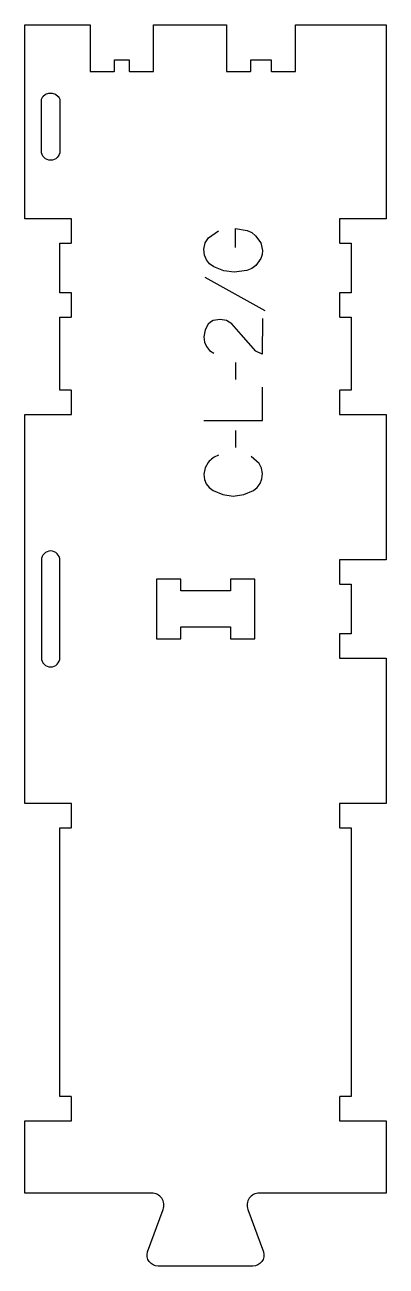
# Model space of a CAD drawing. Header units: millimetres. Extents: x -92 to 94, y -332 to 305.
import ezdxf

# ---------------------------------------------------------------- set-up
doc = ezdxf.new("R2010")
doc.units = ezdxf.units.MM
for name, color, linetype, true_color in [('1_ANYTOOL_1MMDEEP_LABELS_S', 2, 'Continuous', 0xffff00), ('3_ANYTOOL_CUTTHROUGH_INSID', 4, 'Continuous', 0x00ffff), ('4_ANYTOOL_CUTTHROUGH_OUTSI', 5, 'Continuous', 0x0000ff)]:
    doc.layers.add(name, color=color, linetype=linetype, true_color=true_color)

msp = doc.modelspace()

# ---------------------------------------------------------------- linework, layer by layer
at = {"layer": '1_ANYTOOL_1MMDEEP_LABELS_S'}
for p, q in [((0.47, 175.75), (31.24, 158.56)), ((16.11, 131.95), (16.2, 123.16)), ((16.11, 97.06), (16.2, 88.28))]:
    msp.add_line(p, q, dxfattribs=at)
for points in [[(16.2, 190.96), (16.24, 200.74), (22.17, 199.72), (24.53, 198.57), (26.49, 197.01), (29.13, 193.33), (30.04, 189.34), (29.84, 187.3), (29.19, 185.36), (26.53, 181.75), (24.51, 180.25), (22, 179.18), (15.51, 178.32), (10.18, 178.99), (5.06, 180.98), (2.84, 182.56), (1.26, 184.59), (0.32, 187.08), (0, 190.02), (0.57, 193.28), (2.27, 195.85), (7.41, 199.54)], [(29.96, 154.54), (29.91, 136.24), (26.54, 137.8), (19.07, 146.26), (14.36, 151.71), (11.58, 153.48), (8.23, 154.06), (4.68, 153.43), (3.27, 152.64), (2.1, 151.54), (0.53, 148.68), (0, 145.15), (0.32, 142.4), (1.28, 140.07), (2.87, 138.16), (5.1, 136.66)], [(0, 102.21), (30, 102.21), (30, 119.31)]]:
    msp.add_lwpolyline(points, dxfattribs=at)
msp.add_lwpolyline([(7.5, 84.42, 0.131103), (2.14, 80.65), (0.54, 77.89), (0, 74.56), (0.29, 71.97), (1.18, 69.71), (2.65, 67.79), (4.71, 66.21), (9.62, 64.12), (15, 63.42), (20.39, 64.13), (25.33, 66.25), (27.37, 67.87), (28.83, 69.85), (29.71, 72.2), (30, 74.91), (29.59, 77.76), (28.37, 80.14), (24.17, 83.74)], format="xyb", dxfattribs=at)
at = {"layer": '3_ANYTOOL_CUTTHROUGH_INSID'}
for points in [[(-83.48, 240.46), (-83.48, 266.2), (-83.39, 266.98), (-83.12, 267.75), (-82.67, 268.48), (-81.28, 269.6), (-79.58, 270.15), (-77.87, 270.15), (-76.17, 269.6), (-74.79, 268.48), (-74.33, 267.75), (-74.06, 266.98), (-73.98, 266.2), (-73.98, 240.46, -1)], [(-83.48, 30.46), (-83.48, -19.54, 1), (-73.98, -19.54), (-73.98, 30.46, 1)]]:
    msp.add_lwpolyline(points, format="xyb", close=True, dxfattribs=at)
msp.add_lwpolyline([(13.57, 14.71), (-11.93, 14.71), (-11.93, 20.71), (-24.43, 20.71), (-24.43, -9.79), (-11.93, -9.79), (-11.93, -3.79), (13.57, -3.79), (13.57, -9.79), (26.07, -9.79), (26.07, 20.71), (13.57, 20.71)], close=True, dxfattribs=at)
at = {"layer": '4_ANYTOOL_CUTTHROUGH_OUTSI'}
msp.add_lwpolyline([(28.39, -294.29, 0.522094), (22.52, -302.7), (30.54, -324.39, -0.501976), (25.03, -331.79), (-23.48, -331.79, -0.501971), (-28.99, -324.39), (-20.98, -302.7, 0.522099), (-26.84, -294.29), (-91.98, -294.29), (-91.98, -257.29), (-68.23, -257.29, 0.414214), (-67.98, -257.04), (-67.98, -245.04, 0.414214), (-68.23, -244.79), (-73.98, -244.79), (-73.98, -106.79), (-68.23, -106.79, 0.414214), (-67.98, -106.54), (-67.98, -94.54, 0.414214), (-68.23, -94.29), (-91.98, -94.29), (-91.98, 105.21), (-68.23, 105.21, 0.414214), (-67.98, 105.46), (-67.98, 117.46, 0.414214), (-68.23, 117.71), (-73.98, 117.71), (-73.98, 155.21), (-68.23, 155.21, 0.414214), (-67.98, 155.46), (-67.98, 167.46, 0.414214), (-68.23, 167.71), (-73.98, 167.71), (-73.98, 193.21), (-68.23, 193.21, 0.414214), (-67.98, 193.46), (-67.98, 205.46, 0.414214), (-68.23, 205.71), (-91.98, 205.71), (-91.98, 305.21), (-58.48, 305.21), (-58.48, 281.46, 0.414214), (-58.23, 281.21), (-46.23, 281.21, 0.414214), (-45.98, 281.46), (-45.98, 287.21), (-38.39, 287.21), (-38.39, 281.46, 0.414214), (-38.14, 281.21), (-26.14, 281.21, 0.414214), (-25.89, 281.46), (-25.89, 305.21), (11.52, 305.21), (11.52, 281.46, 0.414214), (11.77, 281.21), (23.77, 281.21, 0.414214), (24.02, 281.46), (24.02, 287.21), (34.52, 287.21), (34.52, 281.46, 0.414214), (34.77, 281.21), (46.77, 281.21, 0.414214), (47.02, 281.46), (47.02, 305.21), (93.52, 305.21), (93.52, 205.71), (69.77, 205.71, 0.414214), (69.52, 205.46), (69.52, 193.46, 0.414214), (69.77, 193.21), (75.52, 193.21), (75.52, 167.71), (69.77, 167.71, 0.414214), (69.52, 167.46), (69.52, 155.46, 0.414214), (69.77, 155.21), (75.52, 155.21), (75.52, 117.71), (69.77, 117.71, 0.414214), (69.52, 117.46), (69.52, 105.46, 0.414214), (69.77, 105.21), (93.52, 105.21), (93.52, 30.71), (69.77, 30.71, 0.414214), (69.52, 30.46), (69.52, 18.46, 0.414214), (69.77, 18.21), (75.52, 18.21), (75.52, -7.29), (69.77, -7.29, 0.414214), (69.52, -7.54), (69.52, -19.54, 0.414214), (69.77, -19.79), (93.52, -19.79), (93.52, -94.29), (69.77, -94.29, 0.414214), (69.52, -94.54), (69.52, -106.54, 0.414214), (69.77, -106.79), (75.52, -106.79), (75.52, -244.79), (69.77, -244.79, 0.414214), (69.52, -245.04), (69.52, -257.04, 0.414214), (69.77, -257.29), (93.52, -257.29), (93.52, -294.29)], format="xyb", close=True, dxfattribs=at)

doc.saveas('drawing.dxf')
